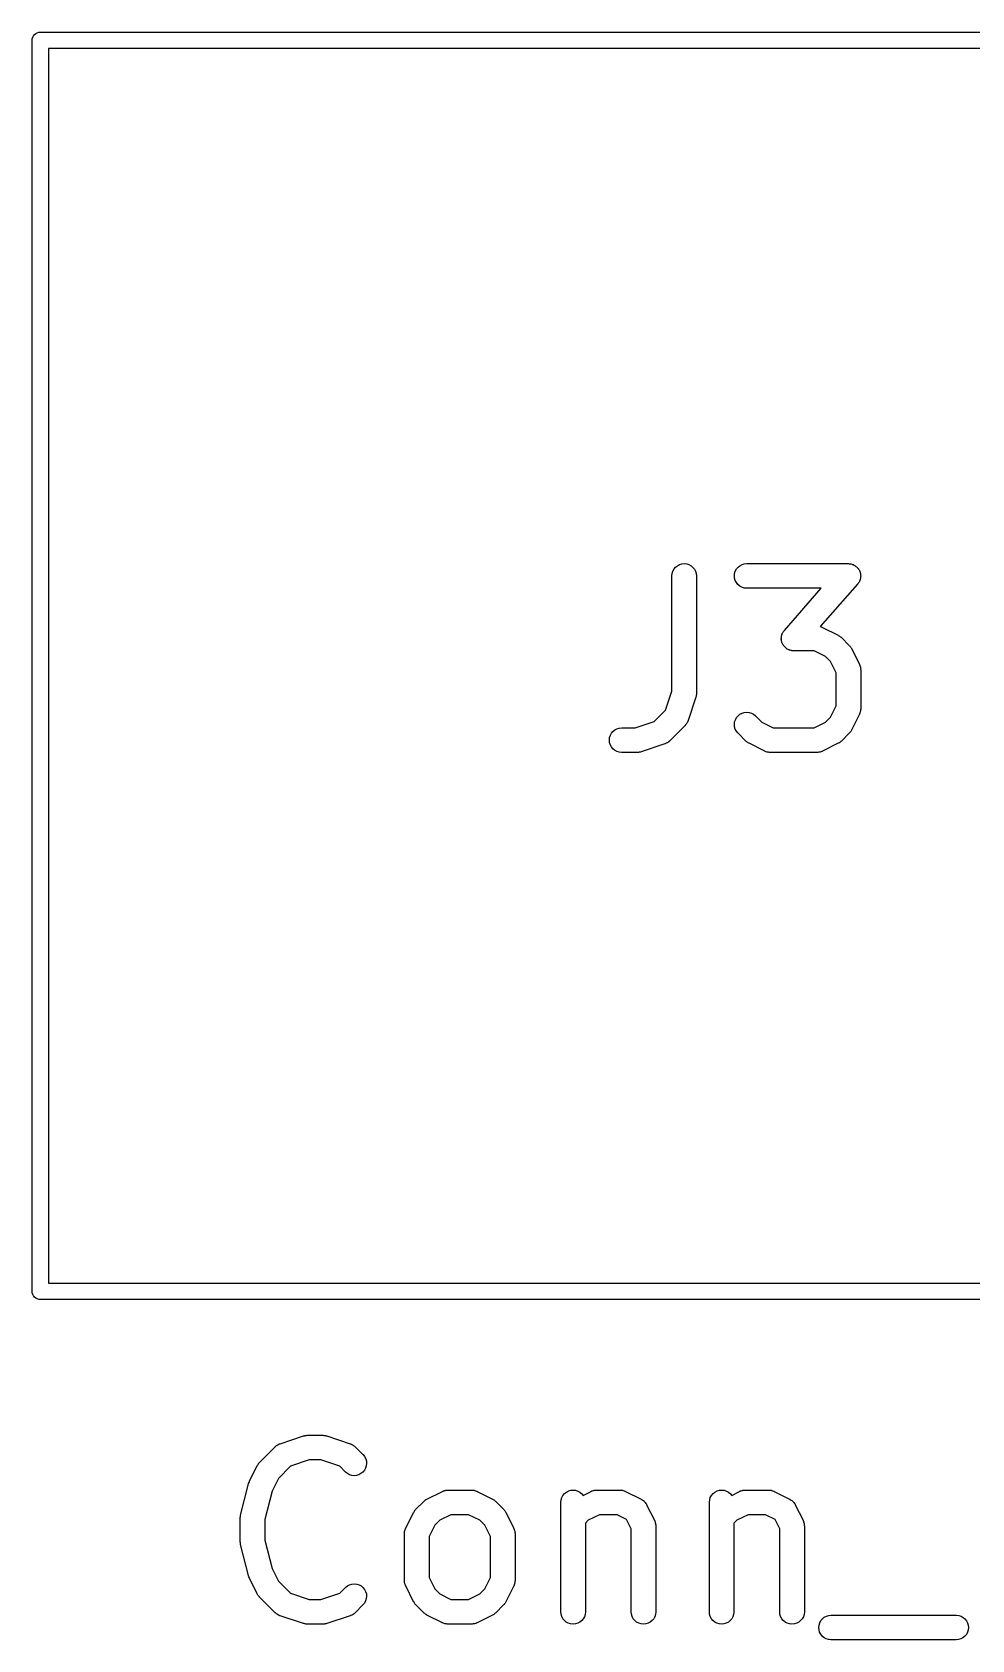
# Model space of a CAD drawing. Extents: x 123.2 to 171.9, y -130.5 to -87.1.
# Drawn here: x 123.18 to 128.9, y -110.93 to -101.14 of the extents above; entities that cross this region are included whole.
import ezdxf

# ---------------------------------------------------------------- set-up
doc = ezdxf.new("R2010")
doc.units = 0
doc.header["$MEASUREMENT"] = 0
doc.layers.add('BLACK', color=7, linetype='CONTINUOUS')

msp = doc.modelspace()

# ---------------------------------------------------------------- linework, layer by layer
at = {"layer": 'BLACK', "linetype": 'CONTINUOUS'}
for p, q in [((123.188, -101.162), (123.194, -101.154)), ((123.194, -101.154), (123.202, -101.148)), ((123.202, -101.148), (123.211, -101.144)), ((123.211, -101.144), (123.22, -101.141)), ((123.22, -101.141), (123.228, -101.14)), ((123.228, -101.14), (123.23, -101.14)), ((123.23, -101.14), (123.232, -101.14)), ((123.232, -101.14), (130.768, -101.14)), ((123.18, -101.19), (123.181, -101.18)), ((123.18, -101.192), (123.18, -101.19)), ((123.18, -108.808), (123.18, -101.192)), ((123.181, -101.18), (123.184, -101.171)), ((123.184, -101.171), (123.188, -101.162)), ((123.28, -101.24), (123.28, -108.76)), ((130.749, -101.24), (123.28, -101.24)), ((127.099, -104.399), (127.111, -104.39)), ((127.111, -104.39), (127.124, -104.383)), ((127.124, -104.383), (127.138, -104.379)), ((127.138, -104.379), (127.152, -104.377)), ((127.152, -104.377), (127.167, -104.379)), ((127.167, -104.379), (127.181, -104.383)), ((127.181, -104.383), (127.194, -104.39)), ((127.194, -104.39), (127.205, -104.4)), ((127.48, -104.399), (127.491, -104.39)), ((127.491, -104.39), (127.504, -104.383)), ((127.504, -104.383), (127.518, -104.379)), ((127.518, -104.379), (127.533, -104.377)), ((127.533, -104.377), (128.152, -104.377)), ((128.152, -104.377), (128.153, -104.377)), ((128.153, -104.377), (128.157, -104.378)), ((128.157, -104.378), (128.162, -104.378)), ((128.162, -104.378), (128.165, -104.379)), ((128.165, -104.379), (128.167, -104.379)), ((128.167, -104.379), (128.172, -104.38)), ((128.172, -104.38), (128.176, -104.382)), ((128.176, -104.382), (128.179, -104.383)), ((128.179, -104.383), (128.181, -104.383)), ((128.181, -104.383), (128.185, -104.386)), ((128.185, -104.386), (128.19, -104.388)), ((128.19, -104.388), (128.192, -104.389)), ((128.192, -104.389), (128.194, -104.39)), ((128.194, -104.39), (128.198, -104.394)), ((127.077, -104.451), (127.078, -104.437)), ((127.077, -104.452), (127.077, -104.451)), ((127.077, -105.154), (127.077, -104.452)), ((127.078, -104.437), (127.083, -104.423)), ((127.083, -104.423), (127.09, -104.41)), ((127.09, -104.41), (127.099, -104.399)), ((127.205, -104.4), (127.214, -104.411)), ((127.214, -104.411), (127.221, -104.424)), ((127.221, -104.424), (127.225, -104.438)), ((127.225, -104.438), (127.227, -104.452)), ((127.227, -104.452), (127.227, -105.167)), ((127.458, -104.452), (127.459, -104.437)), ((127.459, -104.466), (127.458, -104.452)), ((127.459, -104.437), (127.463, -104.423)), ((127.463, -104.48), (127.459, -104.466)), ((127.463, -104.423), (127.47, -104.41)), ((127.47, -104.493), (127.463, -104.48)), ((127.47, -104.41), (127.48, -104.399)), ((128.198, -104.394), (128.201, -104.396)), ((128.201, -104.396), (128.203, -104.398)), ((128.203, -104.398), (128.205, -104.4)), ((128.205, -104.4), (128.208, -104.404)), ((128.208, -104.404), (128.211, -104.407)), ((128.211, -104.407), (128.213, -104.409)), ((128.213, -104.409), (128.214, -104.411)), ((128.214, -104.411), (128.217, -104.415)), ((128.217, -104.49), (128.215, -104.492)), ((128.217, -104.415), (128.219, -104.419)), ((128.219, -104.486), (128.217, -104.49)), ((128.219, -104.419), (128.22, -104.422)), ((128.221, -104.481), (128.219, -104.486)), ((128.22, -104.422), (128.221, -104.424)), ((128.221, -104.424), (128.223, -104.429)), ((128.222, -104.479), (128.221, -104.481)), ((128.223, -104.477), (128.222, -104.479)), ((128.223, -104.429), (128.224, -104.433)), ((128.224, -104.472), (128.223, -104.477)), ((128.224, -104.433), (128.225, -104.436)), ((128.225, -104.467), (128.224, -104.472)), ((128.225, -104.436), (128.225, -104.438)), ((128.225, -104.438), (128.226, -104.443)), ((128.226, -104.462), (128.225, -104.465)), ((128.225, -104.465), (128.225, -104.467)), ((128.226, -104.443), (128.227, -104.448)), ((128.227, -104.448), (128.226, -104.45)), ((128.226, -104.45), (128.227, -104.453)), ((128.227, -104.453), (128.226, -104.458)), ((128.226, -104.458), (128.226, -104.462)), ((127.479, -104.505), (127.47, -104.493)), ((127.49, -104.514), (127.479, -104.505)), ((127.503, -104.521), (127.49, -104.514)), ((127.517, -104.526), (127.503, -104.521)), ((127.532, -104.527), (127.517, -104.526)), ((127.533, -104.527), (127.532, -104.527)), ((127.986, -104.527), (127.533, -104.527)), ((127.762, -104.784), (127.986, -104.527)), ((128.208, -104.502), (127.981, -104.761)), ((128.211, -104.498), (128.208, -104.502)), ((128.214, -104.494), (128.211, -104.498)), ((128.215, -104.492), (128.214, -104.494)), ((127.759, -104.788), (127.762, -104.784)), ((127.981, -104.761), (127.986, -104.763)), ((127.986, -104.763), (127.991, -104.764)), ((127.991, -104.764), (127.993, -104.765)), ((127.993, -104.765), (127.995, -104.766)), ((127.995, -104.766), (128.09, -104.814)), ((127.743, -104.833), (127.744, -104.828)), ((127.744, -104.835), (127.743, -104.833)), ((127.743, -104.838), (127.744, -104.835)), ((127.744, -104.843), (127.743, -104.838)), ((127.744, -104.823), (127.745, -104.821)), ((127.744, -104.828), (127.744, -104.823)), ((127.745, -104.847), (127.744, -104.843)), ((127.745, -104.818), (127.746, -104.814)), ((127.745, -104.821), (127.745, -104.818)), ((127.745, -104.85), (127.745, -104.847)), ((127.746, -104.853), (127.745, -104.85)), ((127.746, -104.814), (127.747, -104.809)), ((127.747, -104.857), (127.746, -104.853)), ((127.747, -104.809), (127.748, -104.807)), ((127.749, -104.861), (127.747, -104.857)), ((127.748, -104.807), (127.749, -104.804)), ((127.749, -104.804), (127.751, -104.8)), ((127.75, -104.864), (127.749, -104.861)), ((127.751, -104.866), (127.75, -104.864)), ((127.751, -104.8), (127.753, -104.796)), ((127.753, -104.87), (127.751, -104.866)), ((127.753, -104.796), (127.755, -104.794)), ((127.756, -104.874), (127.753, -104.87)), ((127.755, -104.794), (127.756, -104.791)), ((127.756, -104.791), (127.759, -104.788)), ((127.757, -104.876), (127.756, -104.874)), ((127.759, -104.879), (127.757, -104.876)), ((127.762, -104.882), (127.759, -104.879)), ((127.765, -104.886), (127.762, -104.882)), ((128.09, -104.814), (128.091, -104.814)), ((128.091, -104.814), (128.094, -104.817)), ((128.094, -104.817), (128.098, -104.819)), ((128.098, -104.819), (128.101, -104.821)), ((128.101, -104.821), (128.103, -104.822)), ((128.103, -104.822), (128.106, -104.825)), ((128.106, -104.825), (128.109, -104.828)), ((128.109, -104.828), (128.157, -104.876)), ((128.157, -104.876), (128.158, -104.876)), ((128.158, -104.876), (128.16, -104.88)), ((128.16, -104.88), (128.163, -104.883)), ((128.163, -104.883), (128.165, -104.885)), ((127.767, -104.887), (127.765, -104.886)), ((127.769, -104.889), (127.767, -104.887)), ((127.772, -104.892), (127.769, -104.889)), ((127.776, -104.895), (127.772, -104.892)), ((127.778, -104.896), (127.776, -104.895)), ((127.78, -104.898), (127.778, -104.896)), ((127.785, -104.9), (127.78, -104.898)), ((127.789, -104.902), (127.785, -104.9)), ((127.791, -104.903), (127.789, -104.902)), ((127.794, -104.904), (127.791, -104.903)), ((127.798, -104.905), (127.794, -104.904)), ((127.803, -104.907), (127.798, -104.905)), ((127.805, -104.907), (127.803, -104.907)), ((127.808, -104.908), (127.805, -104.907)), ((127.813, -104.908), (127.808, -104.908)), ((127.817, -104.908), (127.813, -104.908)), ((127.818, -104.908), (127.817, -104.908)), ((127.943, -104.908), (127.818, -104.908)), ((128.012, -104.943), (127.943, -104.908)), ((128.042, -104.973), (128.012, -104.943)), ((128.077, -105.042), (128.042, -104.973)), ((128.165, -104.885), (128.167, -104.888)), ((128.167, -104.888), (128.169, -104.891)), ((128.169, -104.891), (128.171, -104.895)), ((128.171, -104.895), (128.219, -104.99)), ((128.077, -105.244), (128.077, -105.042)), ((128.219, -104.99), (128.219, -104.991)), ((128.219, -104.991), (128.22, -104.993)), ((128.22, -104.993), (128.221, -104.995)), ((128.221, -104.995), (128.222, -105)), ((128.222, -105), (128.224, -105.005)), ((128.224, -105.005), (128.225, -105.007)), ((128.225, -105.007), (128.225, -105.009)), ((128.225, -105.009), (128.226, -105.014)), ((128.226, -105.014), (128.227, -105.019)), ((128.227, -105.019), (128.226, -105.022)), ((128.226, -105.022), (128.227, -105.024)), ((128.227, -105.024), (128.227, -105.262)), ((127.038, -105.269), (127.077, -105.154)), ((127.226, -105.176), (127.225, -105.179)), ((127.227, -105.168), (127.226, -105.172)), ((127.226, -105.172), (127.226, -105.176)), ((127.227, -105.167), (127.227, -105.168)), ((126.968, -105.339), (127.038, -105.269)), ((127.223, -105.19), (127.175, -105.333)), ((127.224, -105.186), (127.223, -105.19)), ((127.225, -105.182), (127.224, -105.186)), ((127.225, -105.179), (127.225, -105.182)), ((128.042, -105.313), (128.077, -105.244)), ((128.226, -105.272), (128.225, -105.277)), ((128.227, -105.263), (128.226, -105.265)), ((128.226, -105.265), (128.226, -105.267)), ((128.226, -105.267), (128.226, -105.272)), ((128.227, -105.262), (128.227, -105.263)), ((126.854, -105.377), (126.968, -105.339)), ((127.157, -105.363), (127.062, -105.458)), ((127.158, -105.361), (127.157, -105.363)), ((127.16, -105.359), (127.158, -105.361)), ((127.163, -105.355), (127.16, -105.359)), ((127.166, -105.351), (127.163, -105.355)), ((127.167, -105.349), (127.166, -105.351)), ((127.169, -105.348), (127.167, -105.349)), ((127.171, -105.343), (127.169, -105.348)), ((127.173, -105.338), (127.171, -105.343)), ((127.174, -105.336), (127.173, -105.338)), ((127.175, -105.334), (127.174, -105.336)), ((127.175, -105.333), (127.175, -105.334)), ((127.458, -105.356), (127.459, -105.342)), ((127.459, -105.371), (127.458, -105.356)), ((127.459, -105.342), (127.464, -105.328)), ((127.463, -105.385), (127.459, -105.371)), ((127.464, -105.328), (127.471, -105.315)), ((127.471, -105.315), (127.48, -105.304)), ((127.48, -105.304), (127.491, -105.295)), ((127.491, -105.295), (127.504, -105.288)), ((127.504, -105.288), (127.518, -105.284)), ((127.518, -105.284), (127.533, -105.282)), ((127.533, -105.282), (127.547, -105.284)), ((127.547, -105.284), (127.561, -105.288)), ((127.561, -105.288), (127.574, -105.295)), ((127.574, -105.295), (127.586, -105.304)), ((127.586, -105.304), (127.625, -105.343)), ((127.625, -105.343), (127.693, -105.377)), ((127.943, -105.377), (128.012, -105.343)), ((128.012, -105.343), (128.042, -105.313)), ((128.219, -105.295), (128.171, -105.391)), ((128.22, -105.293), (128.219, -105.295)), ((128.221, -105.291), (128.22, -105.293)), ((128.222, -105.287), (128.221, -105.291)), ((128.224, -105.282), (128.222, -105.287)), ((128.225, -105.277), (128.224, -105.28)), ((128.224, -105.28), (128.224, -105.282)), ((126.696, -105.452), (126.697, -105.437)), ((126.697, -105.466), (126.696, -105.452)), ((126.697, -105.437), (126.702, -105.423)), ((126.701, -105.48), (126.697, -105.466)), ((126.702, -105.423), (126.709, -105.41)), ((126.709, -105.41), (126.718, -105.399)), ((126.718, -105.399), (126.729, -105.39)), ((126.729, -105.39), (126.742, -105.383)), ((126.742, -105.383), (126.756, -105.379)), ((126.756, -105.379), (126.771, -105.377)), ((126.771, -105.377), (126.854, -105.377)), ((127.046, -105.47), (127.041, -105.472)), ((127.048, -105.469), (127.046, -105.47)), ((127.05, -105.468), (127.048, -105.469)), ((127.054, -105.464), (127.05, -105.468)), ((127.058, -105.462), (127.054, -105.464)), ((127.059, -105.46), (127.058, -105.462)), ((127.061, -105.459), (127.059, -105.46)), ((127.062, -105.458), (127.061, -105.459)), ((127.47, -105.398), (127.463, -105.385)), ((127.479, -105.409), (127.47, -105.398)), ((127.48, -105.41), (127.479, -105.409)), ((127.527, -105.458), (127.48, -105.41)), ((127.53, -105.46), (127.527, -105.458)), ((127.533, -105.463), (127.53, -105.46)), ((127.536, -105.465), (127.533, -105.463)), ((127.539, -105.467), (127.536, -105.465)), ((127.542, -105.469), (127.539, -105.467)), ((127.546, -105.471), (127.542, -105.469)), ((127.693, -105.377), (127.943, -105.377)), ((128.094, -105.47), (128.09, -105.472)), ((128.097, -105.468), (128.094, -105.47)), ((128.1, -105.466), (128.097, -105.468)), ((128.102, -105.464), (128.1, -105.466)), ((128.105, -105.461), (128.102, -105.464)), ((128.109, -105.459), (128.105, -105.461)), ((128.157, -105.41), (128.109, -105.458)), ((128.109, -105.458), (128.109, -105.459)), ((128.16, -105.407), (128.157, -105.41)), ((128.163, -105.404), (128.16, -105.407)), ((128.164, -105.401), (128.163, -105.404)), ((128.166, -105.399), (128.164, -105.401)), ((128.168, -105.395), (128.166, -105.399)), ((128.171, -105.392), (128.168, -105.395)), ((128.171, -105.391), (128.171, -105.392)), ((126.708, -105.493), (126.701, -105.48)), ((126.717, -105.505), (126.708, -105.493)), ((126.728, -105.514), (126.717, -105.505)), ((126.741, -105.521), (126.728, -105.514)), ((126.755, -105.526), (126.741, -105.521)), ((126.77, -105.527), (126.755, -105.526)), ((126.771, -105.527), (126.77, -105.527)), ((126.866, -105.527), (126.771, -105.527)), ((126.87, -105.527), (126.866, -105.527)), ((126.874, -105.527), (126.87, -105.527)), ((126.877, -105.526), (126.874, -105.527)), ((126.881, -105.526), (126.877, -105.526)), ((126.885, -105.525), (126.881, -105.526)), ((126.889, -105.524), (126.885, -105.525)), ((126.89, -105.524), (126.889, -105.524)), ((127.033, -105.476), (126.89, -105.524)), ((127.035, -105.475), (127.033, -105.476)), ((127.037, -105.474), (127.035, -105.475)), ((127.041, -105.472), (127.037, -105.474)), ((127.547, -105.472), (127.546, -105.471)), ((127.642, -105.519), (127.547, -105.472)), ((127.644, -105.52), (127.642, -105.519)), ((127.646, -105.521), (127.644, -105.52)), ((127.651, -105.523), (127.646, -105.521)), ((127.656, -105.525), (127.651, -105.523)), ((127.658, -105.525), (127.656, -105.525)), ((127.66, -105.526), (127.658, -105.525)), ((127.665, -105.526), (127.66, -105.526)), ((127.67, -105.527), (127.665, -105.526)), ((127.672, -105.527), (127.67, -105.527)), ((127.674, -105.527), (127.672, -105.527)), ((127.675, -105.527), (127.674, -105.527)), ((127.961, -105.527), (127.675, -105.527)), ((127.963, -105.527), (127.961, -105.527)), ((127.966, -105.527), (127.963, -105.527)), ((127.971, -105.526), (127.966, -105.527)), ((127.976, -105.526), (127.971, -105.526)), ((127.978, -105.525), (127.976, -105.526)), ((127.98, -105.525), (127.978, -105.525)), ((127.985, -105.523), (127.98, -105.525)), ((127.99, -105.522), (127.985, -105.523)), ((127.992, -105.521), (127.99, -105.522)), ((127.994, -105.52), (127.992, -105.521)), ((127.995, -105.519), (127.994, -105.52)), ((128.09, -105.472), (127.995, -105.519)), ((123.28, -108.76), (131.69, -108.76)), ((123.18, -108.81), (123.18, -108.808)), ((123.181, -108.82), (123.18, -108.81)), ((123.184, -108.829), (123.181, -108.82)), ((123.188, -108.838), (123.184, -108.829)), ((123.19, -108.84), (123.188, -108.838)), ((123.194, -108.846), (123.19, -108.84)), ((123.202, -108.852), (123.194, -108.846)), ((123.211, -108.856), (123.202, -108.852)), ((123.22, -108.859), (123.211, -108.856)), ((123.23, -108.86), (123.22, -108.859)), ((123.232, -108.86), (123.23, -108.86)), ((131.738, -108.86), (123.232, -108.86)), ((124.565, -109.852), (124.66, -109.757)), ((124.66, -109.757), (124.661, -109.756)), ((124.661, -109.756), (124.663, -109.755)), ((124.663, -109.755), (124.664, -109.753)), ((124.664, -109.753), (124.668, -109.75)), ((124.668, -109.75), (124.672, -109.747)), ((124.672, -109.747), (124.674, -109.746)), ((124.674, -109.746), (124.676, -109.745)), ((124.676, -109.745), (124.681, -109.743)), ((124.681, -109.743), (124.685, -109.74)), ((124.685, -109.74), (124.688, -109.74)), ((124.688, -109.74), (124.69, -109.739)), ((124.69, -109.739), (124.832, -109.691)), ((124.832, -109.691), (124.833, -109.691)), ((124.833, -109.691), (124.838, -109.69)), ((124.838, -109.69), (124.842, -109.689)), ((124.842, -109.689), (124.845, -109.689)), ((124.845, -109.689), (124.848, -109.688)), ((124.848, -109.688), (124.852, -109.688)), ((124.852, -109.688), (124.856, -109.687)), ((124.856, -109.687), (124.951, -109.687)), ((124.951, -109.687), (124.952, -109.687)), ((124.952, -109.687), (124.957, -109.688)), ((124.957, -109.688), (124.961, -109.688)), ((124.961, -109.688), (124.964, -109.689)), ((124.964, -109.689), (124.967, -109.689)), ((124.967, -109.689), (124.971, -109.69)), ((124.971, -109.69), (124.975, -109.691)), ((124.975, -109.691), (125.118, -109.739)), ((125.118, -109.739), (125.119, -109.739)), ((125.119, -109.739), (125.121, -109.74)), ((125.121, -109.74), (125.123, -109.741)), ((125.123, -109.741), (125.128, -109.743)), ((125.128, -109.743), (125.132, -109.745)), ((125.132, -109.745), (125.134, -109.747)), ((125.134, -109.747), (125.136, -109.748)), ((125.136, -109.748), (125.14, -109.751)), ((125.14, -109.751), (125.144, -109.754)), ((125.144, -109.754), (125.146, -109.756)), ((125.146, -109.756), (125.147, -109.757)), ((125.147, -109.757), (125.195, -109.805)), ((124.503, -109.967), (124.551, -109.872)), ((124.551, -109.871), (124.554, -109.867)), ((124.551, -109.872), (124.551, -109.871)), ((124.554, -109.867), (124.556, -109.864)), ((124.556, -109.864), (124.558, -109.861)), ((124.558, -109.861), (124.559, -109.858)), ((124.559, -109.858), (124.562, -109.855)), ((124.562, -109.855), (124.565, -109.852)), ((124.754, -109.876), (124.68, -109.95)), ((124.868, -109.837), (124.754, -109.876)), ((124.939, -109.837), (124.868, -109.837)), ((125.054, -109.876), (124.939, -109.837)), ((125.089, -109.911), (125.054, -109.876)), ((125.195, -109.805), (125.196, -109.805)), ((125.196, -109.805), (125.205, -109.817)), ((125.205, -109.817), (125.212, -109.83)), ((125.215, -109.873), (125.211, -109.887)), ((125.212, -109.83), (125.216, -109.844)), ((125.217, -109.858), (125.215, -109.873)), ((125.216, -109.844), (125.217, -109.858)), ((124.498, -109.981), (124.501, -109.974)), ((124.501, -109.974), (124.503, -109.968)), ((124.503, -109.968), (124.503, -109.967)), ((124.503, -109.967), (124.503, -109.967)), ((124.68, -109.95), (124.641, -110.027)), ((125.1, -109.92), (125.089, -109.911)), ((125.113, -109.927), (125.1, -109.92)), ((125.127, -109.931), (125.113, -109.927)), ((125.142, -109.933), (125.127, -109.931)), ((125.156, -109.931), (125.142, -109.933)), ((125.17, -109.927), (125.156, -109.931)), ((125.183, -109.92), (125.17, -109.927)), ((125.195, -109.911), (125.183, -109.92)), ((125.204, -109.9), (125.195, -109.911)), ((125.211, -109.887), (125.204, -109.9)), ((124.45, -110.173), (124.498, -109.982)), ((124.498, -109.982), (124.498, -109.981)), ((124.498, -109.981), (124.498, -109.981)), ((124.498, -109.981), (124.498, -109.981)), ((124.641, -110.027), (124.598, -110.2)), ((125.585, -110.076), (125.68, -110.029)), ((125.68, -110.029), (125.681, -110.028)), ((125.681, -110.028), (125.683, -110.027)), ((125.683, -110.027), (125.685, -110.026)), ((125.685, -110.026), (125.69, -110.025)), ((125.69, -110.025), (125.694, -110.023)), ((125.694, -110.023), (125.697, -110.023)), ((125.697, -110.023), (125.699, -110.022)), ((125.699, -110.022), (125.704, -110.022)), ((125.704, -110.022), (125.709, -110.021)), ((125.709, -110.021), (125.711, -110.021)), ((125.711, -110.021), (125.713, -110.021)), ((125.713, -110.021), (125.856, -110.021)), ((125.856, -110.021), (125.857, -110.021)), ((125.857, -110.021), (125.859, -110.021)), ((125.859, -110.021), (125.862, -110.021)), ((125.862, -110.021), (125.867, -110.022)), ((125.867, -110.022), (125.872, -110.022)), ((125.872, -110.022), (125.874, -110.023)), ((125.874, -110.023), (125.876, -110.023)), ((125.876, -110.023), (125.881, -110.025)), ((125.881, -110.025), (125.886, -110.027)), ((125.886, -110.027), (125.888, -110.028)), ((125.888, -110.028), (125.89, -110.029)), ((125.89, -110.029), (125.985, -110.076)), ((126.402, -110.08), (126.406, -110.066)), ((126.406, -110.066), (126.413, -110.053)), ((126.413, -110.053), (126.423, -110.042)), ((126.423, -110.042), (126.434, -110.033)), ((126.434, -110.033), (126.447, -110.026)), ((126.447, -110.026), (126.461, -110.022)), ((126.461, -110.022), (126.476, -110.021)), ((126.476, -110.021), (126.49, -110.022)), ((126.49, -110.022), (126.504, -110.027)), ((126.504, -110.027), (126.517, -110.034)), ((126.517, -110.034), (126.528, -110.043)), ((126.528, -110.043), (126.536, -110.053)), ((126.536, -110.053), (126.585, -110.029)), ((126.585, -110.028), (126.588, -110.027)), ((126.585, -110.029), (126.585, -110.028)), ((126.588, -110.027), (126.59, -110.026)), ((126.59, -110.026), (126.594, -110.025)), ((126.594, -110.025), (126.599, -110.023)), ((126.599, -110.023), (126.601, -110.023)), ((126.601, -110.023), (126.604, -110.022)), ((126.604, -110.022), (126.609, -110.022)), ((126.609, -110.022), (126.614, -110.021)), ((126.614, -110.021), (126.616, -110.021)), ((126.616, -110.021), (126.618, -110.021)), ((126.618, -110.021), (126.761, -110.021)), ((126.761, -110.021), (126.762, -110.021)), ((126.762, -110.021), (126.764, -110.021)), ((126.764, -110.021), (126.766, -110.021)), ((126.766, -110.021), (126.771, -110.022)), ((126.771, -110.022), (126.777, -110.022)), ((126.777, -110.022), (126.779, -110.023)), ((126.779, -110.023), (126.781, -110.023)), ((126.781, -110.023), (126.786, -110.025)), ((126.786, -110.025), (126.79, -110.027)), ((126.79, -110.027), (126.792, -110.028)), ((126.792, -110.028), (126.794, -110.029)), ((126.794, -110.029), (126.89, -110.076)), ((127.307, -110.08), (127.311, -110.066)), ((127.311, -110.066), (127.318, -110.053)), ((127.318, -110.053), (127.328, -110.042)), ((127.328, -110.042), (127.339, -110.033)), ((127.339, -110.033), (127.352, -110.026)), ((127.352, -110.026), (127.366, -110.022)), ((127.366, -110.022), (127.381, -110.021)), ((127.381, -110.021), (127.395, -110.022)), ((127.395, -110.022), (127.409, -110.027)), ((127.409, -110.027), (127.422, -110.034)), ((127.422, -110.034), (127.433, -110.043)), ((127.433, -110.043), (127.441, -110.053)), ((127.441, -110.053), (127.489, -110.029)), ((127.489, -110.029), (127.49, -110.028)), ((127.49, -110.028), (127.492, -110.027)), ((127.492, -110.027), (127.494, -110.026)), ((127.494, -110.026), (127.499, -110.025)), ((127.499, -110.025), (127.504, -110.023)), ((127.504, -110.023), (127.506, -110.023)), ((127.506, -110.023), (127.508, -110.022)), ((127.508, -110.022), (127.513, -110.022)), ((127.513, -110.022), (127.518, -110.021)), ((127.518, -110.021), (127.521, -110.021)), ((127.521, -110.021), (127.523, -110.021)), ((127.523, -110.021), (127.666, -110.021)), ((127.666, -110.021), (127.667, -110.021)), ((127.667, -110.021), (127.669, -110.021)), ((127.669, -110.021), (127.671, -110.021)), ((127.671, -110.021), (127.676, -110.022)), ((127.676, -110.022), (127.681, -110.022)), ((127.681, -110.022), (127.683, -110.023)), ((127.683, -110.023), (127.686, -110.023)), ((127.686, -110.023), (127.69, -110.025)), ((127.69, -110.025), (127.695, -110.027)), ((127.695, -110.027), (127.697, -110.028)), ((127.697, -110.028), (127.699, -110.029)), ((127.699, -110.029), (127.794, -110.076)), ((125.456, -110.253), (125.503, -110.157)), ((125.503, -110.157), (125.504, -110.156)), ((125.504, -110.156), (125.506, -110.153)), ((125.506, -110.153), (125.508, -110.149)), ((125.508, -110.149), (125.51, -110.147)), ((125.51, -110.147), (125.512, -110.144)), ((125.512, -110.144), (125.515, -110.141)), ((125.515, -110.141), (125.517, -110.138)), ((125.517, -110.138), (125.565, -110.09)), ((125.565, -110.09), (125.566, -110.09)), ((125.566, -110.09), (125.569, -110.087)), ((125.569, -110.087), (125.572, -110.084)), ((125.572, -110.084), (125.575, -110.082)), ((125.575, -110.082), (125.577, -110.08)), ((125.577, -110.08), (125.581, -110.078)), ((125.581, -110.078), (125.585, -110.076)), ((125.731, -110.171), (125.663, -110.205)), ((125.838, -110.171), (125.731, -110.171)), ((125.907, -110.205), (125.838, -110.171)), ((125.985, -110.076), (125.986, -110.077)), ((125.986, -110.077), (125.989, -110.079)), ((125.989, -110.079), (125.993, -110.081)), ((125.993, -110.081), (125.996, -110.083)), ((125.996, -110.083), (125.998, -110.085)), ((125.998, -110.085), (126.001, -110.088)), ((126.001, -110.088), (126.004, -110.09)), ((126.004, -110.09), (126.052, -110.138)), ((126.052, -110.138), (126.053, -110.139)), ((126.053, -110.139), (126.055, -110.142)), ((126.055, -110.142), (126.058, -110.145)), ((126.058, -110.145), (126.06, -110.148)), ((126.06, -110.148), (126.062, -110.15)), ((126.062, -110.15), (126.064, -110.154)), ((126.064, -110.154), (126.066, -110.157)), ((126.066, -110.157), (126.114, -110.253)), ((126.4, -110.095), (126.402, -110.08)), ((126.4, -110.096), (126.4, -110.095)), ((126.4, -110.762), (126.4, -110.096)), ((126.636, -110.171), (126.567, -110.205)), ((126.743, -110.171), (126.636, -110.171)), ((126.8, -110.199), (126.743, -110.171)), ((126.89, -110.076), (126.891, -110.077)), ((126.891, -110.077), (126.892, -110.078)), ((126.892, -110.078), (126.894, -110.078)), ((126.894, -110.078), (126.898, -110.082)), ((126.898, -110.082), (126.903, -110.085)), ((126.903, -110.085), (126.904, -110.086)), ((126.904, -110.086), (126.905, -110.087)), ((126.905, -110.087), (126.909, -110.091)), ((126.909, -110.091), (126.913, -110.095)), ((126.913, -110.095), (126.914, -110.096)), ((126.914, -110.096), (126.915, -110.097)), ((126.915, -110.097), (126.919, -110.102)), ((126.919, -110.102), (126.922, -110.107)), ((126.922, -110.107), (126.922, -110.108)), ((126.922, -110.108), (126.923, -110.11)), ((126.923, -110.11), (126.971, -110.205)), ((127.305, -110.095), (127.307, -110.08)), ((127.305, -110.096), (127.305, -110.095)), ((127.305, -110.762), (127.305, -110.096)), ((127.541, -110.171), (127.472, -110.205)), ((127.648, -110.171), (127.541, -110.171)), ((127.705, -110.199), (127.648, -110.171)), ((127.794, -110.076), (127.795, -110.077)), ((127.795, -110.077), (127.797, -110.078)), ((127.797, -110.078), (127.798, -110.078)), ((127.798, -110.078), (127.803, -110.082)), ((127.803, -110.082), (127.808, -110.085)), ((127.808, -110.085), (127.809, -110.086)), ((127.809, -110.086), (127.81, -110.087)), ((127.81, -110.087), (127.814, -110.091)), ((127.814, -110.091), (127.818, -110.095)), ((127.818, -110.095), (127.819, -110.096)), ((127.819, -110.096), (127.82, -110.097)), ((127.82, -110.097), (127.823, -110.102)), ((127.823, -110.102), (127.827, -110.107)), ((127.827, -110.107), (127.827, -110.108)), ((127.827, -110.108), (127.828, -110.11)), ((127.828, -110.11), (127.876, -110.205)), ((124.448, -110.187), (124.449, -110.181)), ((124.448, -110.189), (124.448, -110.187)), ((124.448, -110.19), (124.448, -110.189)), ((124.448, -110.191), (124.448, -110.19)), ((124.448, -110.334), (124.448, -110.191)), ((124.449, -110.175), (124.45, -110.174)), ((124.449, -110.181), (124.449, -110.175)), ((124.45, -110.174), (124.45, -110.173)), ((124.598, -110.2), (124.598, -110.325)), ((125.449, -110.271), (125.45, -110.268)), ((125.45, -110.268), (125.451, -110.266)), ((125.451, -110.266), (125.452, -110.262)), ((125.452, -110.262), (125.454, -110.257)), ((125.454, -110.257), (125.455, -110.255)), ((125.455, -110.255), (125.456, -110.253)), ((125.632, -110.235), (125.598, -110.304)), ((125.663, -110.205), (125.632, -110.235)), ((125.937, -110.235), (125.907, -110.205)), ((125.972, -110.304), (125.937, -110.235)), ((126.114, -110.253), (126.114, -110.254)), ((126.114, -110.254), (126.115, -110.256)), ((126.115, -110.256), (126.116, -110.258)), ((126.116, -110.258), (126.117, -110.263)), ((126.117, -110.263), (126.119, -110.267)), ((126.119, -110.267), (126.12, -110.27)), ((126.567, -110.205), (126.55, -110.222)), ((126.55, -110.222), (126.55, -110.762)), ((126.829, -110.256), (126.8, -110.199)), ((126.829, -110.762), (126.829, -110.256)), ((126.971, -110.205), (126.971, -110.206)), ((126.971, -110.206), (126.972, -110.208)), ((126.972, -110.208), (126.973, -110.21)), ((126.973, -110.21), (126.975, -110.215)), ((126.975, -110.215), (126.976, -110.22)), ((126.976, -110.22), (126.977, -110.222)), ((126.977, -110.222), (126.977, -110.224)), ((126.977, -110.224), (126.978, -110.229)), ((126.978, -110.229), (126.979, -110.234)), ((126.979, -110.234), (126.979, -110.236)), ((126.979, -110.236), (126.979, -110.239)), ((126.979, -110.239), (126.979, -110.762)), ((127.472, -110.205), (127.455, -110.222)), ((127.455, -110.222), (127.455, -110.762)), ((127.734, -110.256), (127.705, -110.199)), ((127.734, -110.762), (127.734, -110.256)), ((127.876, -110.205), (127.876, -110.206)), ((127.876, -110.206), (127.877, -110.208)), ((127.877, -110.208), (127.878, -110.21)), ((127.878, -110.21), (127.879, -110.215)), ((127.879, -110.215), (127.881, -110.22)), ((127.881, -110.22), (127.882, -110.222)), ((127.882, -110.222), (127.882, -110.224)), ((127.882, -110.224), (127.883, -110.229)), ((127.883, -110.229), (127.883, -110.234)), ((127.883, -110.234), (127.883, -110.236)), ((127.883, -110.236), (127.884, -110.239)), ((127.884, -110.239), (127.884, -110.762)), ((124.448, -110.335), (124.448, -110.334)), ((124.448, -110.336), (124.448, -110.335)), ((124.449, -110.342), (124.448, -110.336)), ((124.449, -110.348), (124.449, -110.342)), ((124.45, -110.35), (124.449, -110.348)), ((124.45, -110.351), (124.45, -110.35)), ((124.45, -110.352), (124.45, -110.351)), ((124.498, -110.542), (124.45, -110.352)), ((124.598, -110.325), (124.641, -110.498)), ((125.448, -110.281), (125.449, -110.276)), ((125.448, -110.283), (125.448, -110.281)), ((125.448, -110.285), (125.448, -110.283)), ((125.448, -110.286), (125.448, -110.285)), ((125.448, -110.572), (125.448, -110.286)), ((125.449, -110.276), (125.449, -110.271)), ((125.598, -110.304), (125.598, -110.554)), ((125.972, -110.554), (125.972, -110.304)), ((126.12, -110.27), (126.12, -110.272)), ((126.12, -110.272), (126.121, -110.277)), ((126.121, -110.277), (126.122, -110.282)), ((126.122, -110.282), (126.121, -110.284)), ((126.121, -110.284), (126.122, -110.286)), ((126.122, -110.286), (126.122, -110.572)), ((124.498, -110.543), (124.498, -110.542)), ((124.5, -110.55), (124.498, -110.543)), ((124.498, -110.543), (124.498, -110.543)), ((124.503, -110.556), (124.5, -110.55)), ((124.503, -110.557), (124.503, -110.556)), ((124.503, -110.558), (124.503, -110.557)), ((124.503, -110.557), (124.503, -110.557)), ((124.551, -110.653), (124.503, -110.558)), ((124.641, -110.498), (124.68, -110.575)), ((125.598, -110.554), (125.632, -110.623)), ((125.937, -110.623), (125.972, -110.554)), ((124.553, -110.657), (124.551, -110.653)), ((124.555, -110.66), (124.553, -110.657)), ((124.557, -110.663), (124.555, -110.66)), ((124.68, -110.575), (124.754, -110.649)), ((124.754, -110.649), (124.868, -110.687)), ((124.939, -110.687), (125.054, -110.649)), ((125.054, -110.649), (125.089, -110.614)), ((125.089, -110.614), (125.09, -110.613)), ((125.09, -110.613), (125.101, -110.604)), ((125.101, -110.604), (125.114, -110.598)), ((125.114, -110.598), (125.128, -110.593)), ((125.128, -110.593), (125.143, -110.592)), ((125.143, -110.592), (125.157, -110.594)), ((125.157, -110.594), (125.171, -110.598)), ((125.171, -110.598), (125.184, -110.605)), ((125.184, -110.605), (125.195, -110.614)), ((125.195, -110.614), (125.205, -110.626)), ((125.205, -110.626), (125.211, -110.639)), ((125.211, -110.639), (125.216, -110.653)), ((125.216, -110.653), (125.217, -110.667)), ((125.448, -110.574), (125.448, -110.572)), ((125.448, -110.576), (125.448, -110.574)), ((125.449, -110.581), (125.448, -110.576)), ((125.449, -110.586), (125.449, -110.581)), ((125.45, -110.589), (125.449, -110.586)), ((125.45, -110.591), (125.45, -110.589)), ((125.452, -110.596), (125.45, -110.591)), ((125.454, -110.6), (125.452, -110.596)), ((125.455, -110.602), (125.454, -110.6)), ((125.455, -110.605), (125.455, -110.602)), ((125.456, -110.605), (125.455, -110.605)), ((125.503, -110.701), (125.456, -110.605)), ((125.632, -110.623), (125.663, -110.653)), ((125.663, -110.653), (125.731, -110.687)), ((125.838, -110.687), (125.907, -110.653)), ((125.907, -110.653), (125.937, -110.623)), ((126.114, -110.605), (126.066, -110.701)), ((126.115, -110.603), (126.114, -110.605)), ((126.116, -110.601), (126.115, -110.603)), ((126.117, -110.597), (126.116, -110.601)), ((126.119, -110.592), (126.117, -110.597)), ((126.12, -110.587), (126.119, -110.59)), ((126.119, -110.59), (126.119, -110.592)), ((126.121, -110.582), (126.12, -110.587)), ((126.122, -110.573), (126.121, -110.575)), ((126.121, -110.575), (126.121, -110.577)), ((126.121, -110.577), (126.121, -110.582)), ((126.122, -110.572), (126.122, -110.573)), ((124.559, -110.665), (124.557, -110.663)), ((124.562, -110.669), (124.559, -110.665)), ((124.564, -110.672), (124.562, -110.669)), ((124.565, -110.673), (124.564, -110.672)), ((124.66, -110.768), (124.565, -110.673)), ((124.868, -110.687), (124.939, -110.687)), ((125.195, -110.72), (125.147, -110.768)), ((125.204, -110.709), (125.195, -110.72)), ((125.211, -110.696), (125.204, -110.709)), ((125.215, -110.682), (125.211, -110.696)), ((125.217, -110.667), (125.215, -110.682)), ((125.506, -110.704), (125.503, -110.701)), ((125.508, -110.708), (125.506, -110.704)), ((125.51, -110.71), (125.508, -110.708)), ((125.511, -110.713), (125.51, -110.71)), ((125.514, -110.716), (125.511, -110.713)), ((125.517, -110.719), (125.514, -110.716)), ((125.517, -110.72), (125.517, -110.719)), ((125.565, -110.768), (125.517, -110.72)), ((125.731, -110.687), (125.838, -110.687)), ((126.052, -110.72), (126.004, -110.768)), ((126.055, -110.717), (126.052, -110.72)), ((126.058, -110.714), (126.055, -110.717)), ((126.059, -110.711), (126.058, -110.714)), ((126.061, -110.709), (126.059, -110.711)), ((126.063, -110.705), (126.061, -110.709)), ((126.066, -110.702), (126.063, -110.705)), ((126.066, -110.701), (126.066, -110.702)), ((124.662, -110.769), (124.66, -110.768)), ((124.664, -110.771), (124.662, -110.769)), ((124.668, -110.774), (124.664, -110.771)), ((124.672, -110.777), (124.668, -110.774)), ((124.674, -110.778), (124.672, -110.777)), ((124.675, -110.779), (124.674, -110.778)), ((124.68, -110.782), (124.675, -110.779)), ((124.685, -110.784), (124.68, -110.782)), ((124.687, -110.785), (124.685, -110.784)), ((124.689, -110.786), (124.687, -110.785)), ((124.69, -110.786), (124.689, -110.786)), ((124.832, -110.834), (124.69, -110.786)), ((124.837, -110.834), (124.832, -110.834)), ((124.841, -110.836), (124.837, -110.834)), ((124.844, -110.836), (124.841, -110.836)), ((124.847, -110.837), (124.844, -110.836)), ((124.851, -110.837), (124.847, -110.837)), ((124.855, -110.837), (124.851, -110.837)), ((124.856, -110.837), (124.855, -110.837)), ((124.951, -110.837), (124.856, -110.837)), ((124.956, -110.837), (124.951, -110.837)), ((124.96, -110.837), (124.956, -110.837)), ((124.963, -110.836), (124.96, -110.837)), ((124.966, -110.836), (124.963, -110.836)), ((124.97, -110.835), (124.966, -110.836)), ((124.974, -110.834), (124.97, -110.835)), ((124.975, -110.834), (124.974, -110.834)), ((125.118, -110.786), (124.975, -110.834)), ((125.12, -110.785), (125.118, -110.786)), ((125.122, -110.784), (125.12, -110.785)), ((125.127, -110.782), (125.122, -110.784)), ((125.131, -110.78), (125.127, -110.782)), ((125.133, -110.779), (125.131, -110.78)), ((125.135, -110.778), (125.133, -110.779)), ((125.139, -110.774), (125.135, -110.778)), ((125.143, -110.772), (125.139, -110.774)), ((125.145, -110.77), (125.143, -110.772)), ((125.147, -110.769), (125.145, -110.77)), ((125.147, -110.768), (125.147, -110.769)), ((125.568, -110.77), (125.565, -110.768)), ((125.571, -110.773), (125.568, -110.77)), ((125.574, -110.775), (125.571, -110.773)), ((125.576, -110.777), (125.574, -110.775)), ((125.58, -110.779), (125.576, -110.777)), ((125.584, -110.781), (125.58, -110.779)), ((125.585, -110.782), (125.584, -110.781)), ((125.68, -110.829), (125.585, -110.782)), ((125.682, -110.83), (125.68, -110.829)), ((125.684, -110.831), (125.682, -110.83)), ((125.689, -110.833), (125.684, -110.831)), ((125.693, -110.835), (125.689, -110.833)), ((125.696, -110.835), (125.693, -110.835)), ((125.698, -110.836), (125.696, -110.835)), ((125.703, -110.836), (125.698, -110.836)), ((125.708, -110.837), (125.703, -110.836)), ((125.71, -110.837), (125.708, -110.837)), ((125.712, -110.837), (125.71, -110.837)), ((125.713, -110.837), (125.712, -110.837)), ((125.856, -110.837), (125.713, -110.837)), ((125.858, -110.837), (125.856, -110.837)), ((125.861, -110.837), (125.858, -110.837)), ((125.866, -110.836), (125.861, -110.837)), ((125.871, -110.836), (125.866, -110.836)), ((125.873, -110.835), (125.871, -110.836)), ((125.875, -110.835), (125.873, -110.835)), ((125.88, -110.833), (125.875, -110.835)), ((125.885, -110.832), (125.88, -110.833)), ((125.887, -110.831), (125.885, -110.832)), ((125.889, -110.83), (125.887, -110.831)), ((125.89, -110.829), (125.889, -110.83)), ((125.985, -110.782), (125.89, -110.829)), ((125.989, -110.78), (125.985, -110.782)), ((125.992, -110.778), (125.989, -110.78)), ((125.995, -110.776), (125.992, -110.778)), ((125.997, -110.774), (125.995, -110.776)), ((126, -110.771), (125.997, -110.774)), ((126.004, -110.769), (126, -110.771)), ((126.004, -110.768), (126.004, -110.769)), ((126.402, -110.777), (126.4, -110.762)), ((126.406, -110.791), (126.402, -110.777)), ((126.413, -110.804), (126.406, -110.791)), ((126.422, -110.815), (126.413, -110.804)), ((126.433, -110.825), (126.422, -110.815)), ((126.446, -110.832), (126.433, -110.825)), ((126.46, -110.836), (126.446, -110.832)), ((126.475, -110.837), (126.46, -110.836)), ((126.489, -110.836), (126.475, -110.837)), ((126.503, -110.832), (126.489, -110.836)), ((126.516, -110.825), (126.503, -110.832)), ((126.528, -110.816), (126.516, -110.825)), ((126.537, -110.805), (126.528, -110.816)), ((126.544, -110.792), (126.537, -110.805)), ((126.549, -110.778), (126.544, -110.792)), ((126.55, -110.763), (126.549, -110.778)), ((126.55, -110.762), (126.55, -110.763)), ((126.83, -110.777), (126.829, -110.762)), ((126.834, -110.791), (126.83, -110.777)), ((126.841, -110.804), (126.834, -110.791)), ((126.851, -110.815), (126.841, -110.804)), ((126.862, -110.825), (126.851, -110.815)), ((126.875, -110.832), (126.862, -110.825)), ((126.889, -110.836), (126.875, -110.832)), ((126.903, -110.837), (126.889, -110.836)), ((126.918, -110.836), (126.903, -110.837)), ((126.932, -110.832), (126.918, -110.836)), ((126.945, -110.825), (126.932, -110.832)), ((126.956, -110.816), (126.945, -110.825)), ((126.966, -110.805), (126.956, -110.816)), ((126.973, -110.792), (126.966, -110.805)), ((126.977, -110.778), (126.973, -110.792)), ((126.979, -110.763), (126.977, -110.778)), ((126.979, -110.762), (126.979, -110.763)), ((127.306, -110.777), (127.305, -110.762)), ((127.311, -110.791), (127.306, -110.777)), ((127.318, -110.804), (127.311, -110.791)), ((127.327, -110.815), (127.318, -110.804)), ((127.338, -110.825), (127.327, -110.815)), ((127.351, -110.832), (127.338, -110.825)), ((127.365, -110.836), (127.351, -110.832)), ((127.379, -110.837), (127.365, -110.836)), ((127.394, -110.836), (127.379, -110.837)), ((127.408, -110.832), (127.394, -110.836)), ((127.421, -110.825), (127.408, -110.832)), ((127.432, -110.816), (127.421, -110.825)), ((127.442, -110.805), (127.432, -110.816)), ((127.449, -110.792), (127.442, -110.805)), ((127.453, -110.778), (127.449, -110.792)), ((127.455, -110.763), (127.453, -110.778)), ((127.455, -110.762), (127.455, -110.763)), ((127.735, -110.777), (127.734, -110.762)), ((127.739, -110.791), (127.735, -110.777)), ((127.746, -110.804), (127.739, -110.791)), ((127.755, -110.815), (127.746, -110.804)), ((127.767, -110.825), (127.755, -110.815)), ((127.78, -110.832), (127.767, -110.825)), ((127.793, -110.836), (127.78, -110.832)), ((127.808, -110.837), (127.793, -110.836)), ((127.823, -110.836), (127.808, -110.837)), ((127.837, -110.832), (127.823, -110.836)), ((127.85, -110.825), (127.837, -110.832)), ((127.861, -110.816), (127.85, -110.825)), ((127.87, -110.805), (127.861, -110.816)), ((127.878, -110.792), (127.87, -110.805)), ((127.882, -110.778), (127.878, -110.792)), ((127.884, -110.763), (127.882, -110.778)), ((127.884, -110.762), (127.884, -110.763)), ((127.972, -110.857), (127.973, -110.843)), ((127.973, -110.843), (127.978, -110.829)), ((127.978, -110.829), (127.984, -110.816)), ((127.984, -110.816), (127.994, -110.804)), ((127.994, -110.804), (128.005, -110.795)), ((128.005, -110.795), (128.018, -110.788)), ((128.018, -110.788), (128.032, -110.784)), ((128.032, -110.784), (128.047, -110.783)), ((128.047, -110.783), (128.809, -110.783)), ((128.809, -110.783), (128.81, -110.783)), ((128.81, -110.783), (128.824, -110.784)), ((128.824, -110.784), (128.838, -110.789)), ((128.838, -110.789), (128.851, -110.796)), ((128.851, -110.796), (128.862, -110.805)), ((128.862, -110.805), (128.871, -110.817)), ((128.871, -110.817), (128.878, -110.83)), ((128.878, -110.83), (128.882, -110.844)), ((128.882, -110.844), (128.884, -110.858)), ((127.973, -110.872), (127.972, -110.857)), ((127.977, -110.886), (127.973, -110.872)), ((127.984, -110.899), (127.977, -110.886)), ((127.993, -110.91), (127.984, -110.899)), ((128.004, -110.92), (127.993, -110.91)), ((128.017, -110.927), (128.004, -110.92)), ((128.031, -110.931), (128.017, -110.927)), ((128.046, -110.933), (128.031, -110.931)), ((128.047, -110.933), (128.046, -110.933)), ((128.809, -110.933), (128.047, -110.933)), ((128.823, -110.931), (128.809, -110.933)), ((128.837, -110.927), (128.823, -110.931)), ((128.85, -110.92), (128.837, -110.927)), ((128.861, -110.911), (128.85, -110.92)), ((128.871, -110.9), (128.861, -110.911)), ((128.878, -110.887), (128.871, -110.9)), ((128.882, -110.873), (128.878, -110.887)), ((128.884, -110.858), (128.882, -110.873))]:
    msp.add_line(p, q, dxfattribs=at)

doc.saveas('drawing.dxf')
